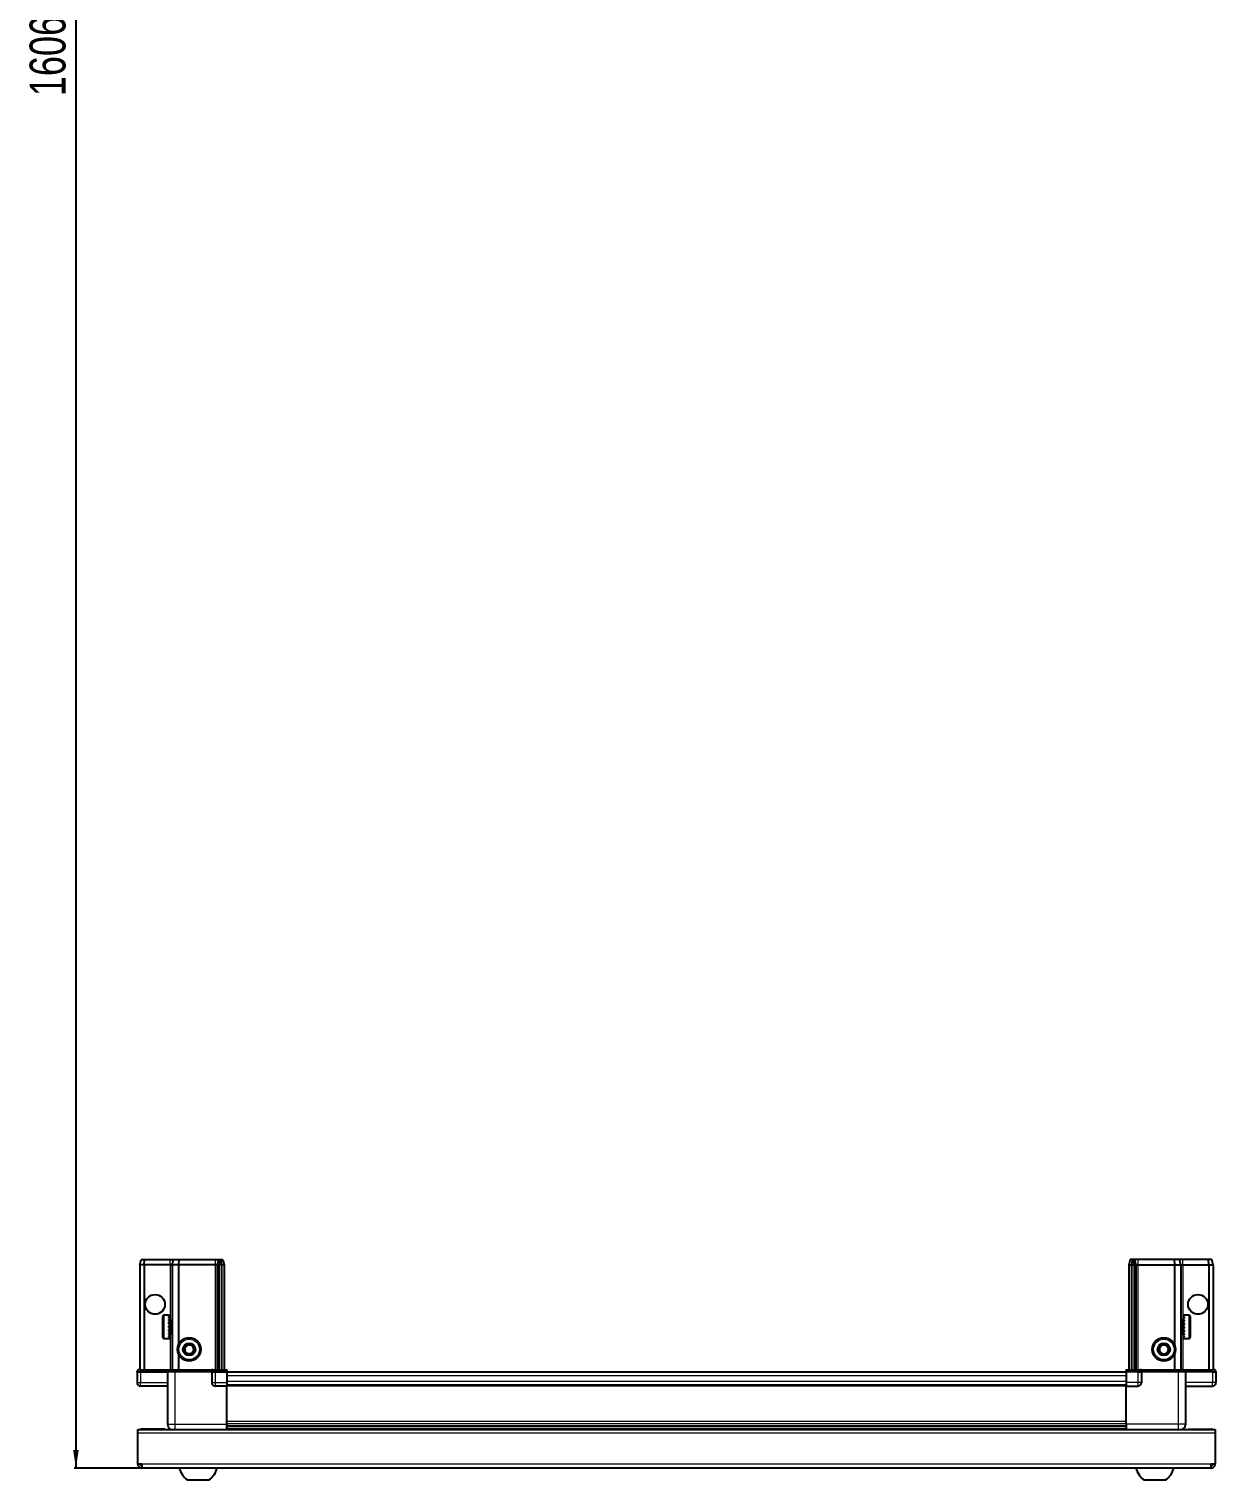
# Model space of a CAD drawing. Header units: millimetres. Extents: x 899 to 4127, y -576 to 1912.
# Drawn here: x 963 to 1623, y -576 to 231 of the extents above; entities that cross this region are included whole.
import ezdxf

# ---------------------------------------------------------------- set-up
doc = ezdxf.new("R2010")
doc.units = ezdxf.units.MM
doc.layers.add('FORMAT', color=7, linetype='Continuous')
doc.styles.add('SLDTEXTSTYLE0', font='TXT', dxfattribs={"width": 0.75})
doc.dimstyles.new('SLDDIMSTYLE0', dxfattribs={"dimtxt": 20, "dimasz": 10, "dimexe": 0, "dimexo": 0.0625, "dimgap": 5, "dimtad": 2, "dimdec": 1, "dimrnd": 1e-09, "dimzin": 12, "dimdsep": 46, "dimtxsty": 'SLDTEXTSTYLE0', "dimsah": 1, "dimcen": 0.09, "dimadec": 0, "dimazin": 3, "dimtfac": 1, "dimtofl": 0, "dimtmove": 0, "dimatfit": 3, "dimfxl": 0, "dimfrac": 2, "dimtolj": 1, "dimtzin": 12, "dimarcsym": 0})

# ---------------------------------------------------------------- blocks, each defined once
blk = doc.blocks.new('_D_8')
at = {"layer": 'FORMAT'}
for p, q in [((1108.46, 1037.38), (988.47, 1037.38)), ((989.47, 1037.38), (989.47, -569.32)), ((1026.06, -569.32), (988.47, -569.32))]:
    blk.add_line(p, q, dxfattribs=at)
for points in [[(989.47, 1037.38), (987.93, 1027.38), (991.01, 1027.38)], [(989.47, -569.32), (991.01, -559.32), (987.93, -559.32)]]:
    blk.add_solid(points, dxfattribs=at)
at = {"layer": 'FORMAT', "insert": (963.69, 193.39), "char_height": 20, "attachment_point": 1, "rotation": 90, "style": 'SLDTEXTSTYLE0'}
blk.add_mtext('1606,7', dxfattribs=at)

msp = doc.modelspace()

# ---------------------------------------------------------------- linework, layer by layer
at = {"color": 7, "linetype": 'Continuous', "lineweight": 25}
for p, q in [((1024.97, -456.32), (1025.77, -453.32)), ((1027.47, -456.32), (1024.97, -456.32)), ((1024.97, -456.32), (1024.97, -514.62)), ((1025.77, -453.32), (1027.63, -453.32)), ((1027.47, -456.32), (1027.63, -453.32)), ((1041.97, -456.32), (1027.47, -456.32)), ((1027.47, -456.32), (1027.47, -514.62)), ((1027.63, -453.32), (1041.97, -453.32)), ((1041.97, -453.32), (1043.77, -453.32)), ((1042.97, -456.32), (1041.97, -456.32)), ((1042.97, -456.32), (1043.77, -453.32)), ((1046.47, -456.32), (1042.97, -456.32)), ((1042.97, -456.32), (1042.97, -514.62)), ((1043.77, -453.32), (1046.8, -453.32)), ((1046.8, -453.32), (1046.47, -456.32)), ((1046.47, -456.32), (1046.47, -500.82)), ((1066.97, -456.32), (1046.47, -456.32)), ((1046.8, -453.32), (1066.97, -453.32)), ((1066.97, -453.32), (1068.77, -453.32)), ((1067.97, -456.32), (1066.97, -456.32)), ((1068.77, -453.32), (1067.97, -456.32)), ((1068.97, -456.32), (1067.97, -456.32)), ((1067.97, -456.32), (1067.97, -514.62)), ((1068.77, -453.32), (1069.51, -453.32)), ((1069.51, -453.32), (1068.97, -456.32)), ((1070.47, -456.32), (1068.97, -456.32)), ((1068.97, -456.32), (1068.97, -514.62)), ((1069.51, -453.32), (1070.02, -453.32)), ((1070.02, -453.32), (1071.17, -453.32)), ((1070.02, -453.32), (1070.47, -456.32)), ((1070.47, -456.32), (1070.47, -514.62)), ((1071.97, -456.32), (1070.47, -456.32)), ((1071.17, -453.32), (1071.97, -456.32)), ((1071.97, -456.32), (1071.97, -514.62)), ((1575.77, -453.32), (1574.97, -456.32)), ((1574.97, -456.32), (1576.47, -456.32)), ((1574.97, -456.32), (1574.97, -514.62)), ((1576.93, -453.32), (1575.77, -453.32)), ((1576.93, -453.32), (1576.47, -456.32)), ((1576.47, -456.32), (1577.97, -456.32)), ((1576.47, -456.32), (1576.47, -514.62)), ((1577.43, -453.32), (1576.93, -453.32)), ((1577.43, -453.32), (1577.97, -456.32)), ((1578.17, -453.32), (1577.43, -453.32)), ((1577.97, -456.32), (1578.97, -456.32)), ((1577.97, -456.32), (1577.97, -514.62)), ((1578.17, -453.32), (1578.97, -456.32)), ((1579.97, -453.32), (1578.17, -453.32)), ((1578.97, -456.32), (1578.97, -514.62)), ((1578.97, -456.32), (1579.97, -456.32)), ((1600.14, -453.32), (1579.97, -453.32)), ((1579.97, -456.32), (1600.47, -456.32)), ((1600.14, -453.32), (1600.47, -456.32)), ((1603.17, -453.32), (1600.14, -453.32)), ((1600.47, -456.32), (1600.47, -500.82)), ((1600.47, -456.32), (1603.97, -456.32)), ((1603.97, -456.32), (1603.17, -453.32)), ((1604.97, -453.32), (1603.17, -453.32)), ((1603.97, -456.32), (1603.97, -514.62)), ((1603.97, -456.32), (1604.97, -456.32)), ((1619.32, -453.32), (1604.97, -453.32)), ((1604.97, -456.32), (1619.47, -456.32)), ((1619.47, -456.32), (1619.32, -453.32)), ((1621.17, -453.32), (1619.32, -453.32)), ((1619.47, -456.32), (1619.47, -514.62)), ((1619.47, -456.32), (1621.97, -456.32)), ((1621.97, -456.32), (1621.17, -453.32)), ((1621.97, -456.32), (1621.97, -514.62)), ((1037.77, -496.52), (1037.77, -485.12)), ((1040.97, -484.32), (1038.57, -484.32)), ((1040.97, -484.32), (1040.97, -484.33)), ((1040.97, -484.33), (1041.47, -484.33)), ((1040.97, -484.52), (1041.47, -484.52)), ((1040.97, -484.52), (1040.97, -484.73)), ((1040.97, -484.73), (1041.47, -484.73)), ((1040.97, -485.31), (1041.47, -485.31)), ((1040.97, -485.31), (1040.97, -485.74)), ((1040.97, -485.74), (1041.47, -485.74)), ((1040.97, -486.64), (1041.47, -486.64)), ((1040.97, -486.64), (1040.97, -487.24)), ((1040.97, -487.24), (1041.47, -487.24)), ((1040.97, -488.39), (1041.47, -488.39)), ((1040.97, -488.39), (1040.97, -489.09)), ((1040.97, -489.09), (1041.47, -489.09)), ((1040.97, -490.37), (1041.47, -490.37)), ((1040.97, -490.37), (1040.97, -491.11)), ((1040.97, -490.52), (1041.47, -490.52)), ((1040.97, -491.02), (1041.47, -491.02)), ((1040.97, -491.11), (1041.47, -491.11)), ((1041.47, -484.52), (1041.47, -484.33)), ((1041.47, -484.73), (1041.47, -484.52)), ((1041.47, -485.31), (1041.47, -484.73)), ((1041.47, -485.74), (1041.47, -485.31)), ((1041.47, -486.64), (1041.47, -485.74)), ((1041.57, -486.42), (1041.47, -486.42)), ((1041.47, -487.24), (1041.47, -486.64)), ((1041.47, -488.39), (1041.47, -487.24)), ((1041.47, -489.09), (1041.47, -488.39)), ((1041.47, -490.37), (1041.47, -489.09)), ((1041.47, -490.52), (1041.47, -490.37)), ((1041.47, -491.11), (1041.47, -491.02)), ((1041.47, -492.4), (1041.47, -491.11)), ((1041.57, -495.22), (1041.57, -486.42)), ((1042.45, -487.51), (1041.97, -486.82)), ((1041.97, -494.82), (1041.97, -486.82)), ((1042.94, -486.82), (1042.45, -487.51)), ((1042.45, -494.13), (1042.45, -487.51)), ((1042.97, -486.82), (1042.94, -486.82)), ((1042.94, -494.82), (1042.94, -486.82)), ((1604, -486.82), (1603.97, -486.82)), ((1604.49, -487.51), (1604, -486.82)), ((1604, -486.82), (1604, -494.82)), ((1604.97, -486.82), (1604.49, -487.51)), ((1604.49, -487.51), (1604.49, -494.13)), ((1604.97, -486.82), (1604.97, -494.82)), ((1605.47, -486.42), (1605.37, -486.42)), ((1605.37, -486.42), (1605.37, -495.22)), ((1608.37, -484.32), (1605.47, -484.32)), ((1605.97, -484.32), (1605.47, -484.32)), ((1605.47, -484.32), (1605.47, -484.37)), ((1605.47, -484.37), (1605.47, -484.66)), ((1605.97, -484.37), (1605.47, -484.37)), ((1605.97, -484.66), (1605.47, -484.66)), ((1605.47, -484.66), (1605.47, -484.93)), ((1605.97, -484.93), (1605.47, -484.93)), ((1605.47, -484.93), (1605.47, -485.59)), ((1605.97, -485.59), (1605.47, -485.59)), ((1605.47, -485.59), (1605.47, -486.07)), ((1605.47, -486.07), (1605.47, -487.04)), ((1605.97, -486.07), (1605.47, -486.07)), ((1605.97, -487.04), (1605.47, -487.04)), ((1605.47, -487.04), (1605.47, -487.67)), ((1605.47, -487.67), (1605.47, -488.86)), ((1605.97, -487.67), (1605.47, -487.67)), ((1605.97, -488.86), (1605.47, -488.86)), ((1605.47, -488.86), (1605.47, -489.49)), ((1605.97, -489.49), (1605.47, -489.49)), ((1605.47, -489.58), (1605.47, -490.87)), ((1605.97, -489.58), (1605.47, -489.58)), ((1605.97, -490.87), (1605.47, -490.87)), ((1605.97, -491.36), (1605.47, -491.36)), ((1605.47, -491.36), (1605.47, -491.61)), ((1605.47, -491.61), (1605.47, -492.88)), ((1605.97, -491.61), (1605.47, -491.61)), ((1605.97, -484.37), (1605.97, -484.32)), ((1605.97, -484.93), (1605.97, -484.66)), ((1605.97, -486.07), (1605.97, -485.59)), ((1605.97, -487.67), (1605.97, -487.04)), ((1605.97, -489.58), (1605.97, -488.86)), ((1605.97, -491.61), (1605.97, -490.87)), ((1609.17, -485.12), (1609.17, -496.52)), ((1038.57, -497.32), (1040.97, -497.32)), ((1040.97, -492.4), (1041.47, -492.4)), ((1040.97, -492.4), (1040.97, -493.1)), ((1040.97, -493.1), (1041.47, -493.1)), ((1040.97, -494.27), (1041.47, -494.27)), ((1040.97, -494.27), (1040.97, -494.87)), ((1040.97, -494.87), (1041.47, -494.87)), ((1040.97, -495.8), (1041.47, -495.8)), ((1040.97, -495.8), (1040.97, -496.24)), ((1040.97, -496.24), (1041.47, -496.24)), ((1040.97, -496.85), (1041.47, -496.85)), ((1040.97, -496.85), (1040.97, -497.09)), ((1040.97, -497.09), (1041.47, -497.09)), ((1040.97, -497.31), (1041.47, -497.31)), ((1040.97, -497.31), (1040.97, -497.32)), ((1040.97, -497.32), (1041.47, -497.32)), ((1041.47, -493.1), (1041.47, -492.4)), ((1041.47, -494.27), (1041.47, -493.1)), ((1041.47, -494.87), (1041.47, -494.27)), ((1041.47, -495.8), (1041.47, -494.87)), ((1041.47, -495.22), (1041.57, -495.22)), ((1041.47, -496.24), (1041.47, -495.8)), ((1041.47, -496.85), (1041.47, -496.24)), ((1041.47, -497.09), (1041.47, -496.85)), ((1041.47, -497.31), (1041.47, -497.09)), ((1041.47, -497.32), (1041.47, -497.31)), ((1041.97, -494.82), (1042.45, -494.13)), ((1042.45, -494.13), (1042.94, -494.82)), ((1042.94, -494.82), (1042.97, -494.82)), ((1603.97, -494.82), (1604, -494.82)), ((1604, -494.82), (1604.49, -494.13)), ((1604.49, -494.13), (1604.97, -494.82)), ((1605.37, -495.22), (1605.47, -495.22)), ((1605.97, -492.88), (1605.47, -492.88)), ((1605.47, -492.88), (1605.47, -493.56)), ((1605.47, -493.56), (1605.47, -494.68)), ((1605.97, -493.56), (1605.47, -493.56)), ((1605.97, -494.68), (1605.47, -494.68)), ((1605.47, -494.68), (1605.47, -495.25)), ((1605.47, -495.25), (1605.47, -496.11)), ((1605.97, -495.25), (1605.47, -495.25)), ((1605.97, -496.11), (1605.47, -496.11)), ((1605.47, -496.11), (1605.47, -496.51)), ((1605.47, -496.51), (1605.47, -497.02)), ((1605.97, -496.51), (1605.47, -496.51)), ((1605.97, -497.02), (1605.47, -497.02)), ((1605.47, -497.02), (1605.47, -497.2)), ((1605.47, -497.2), (1605.47, -497.32)), ((1605.97, -497.2), (1605.47, -497.2)), ((1605.47, -497.32), (1608.37, -497.32)), ((1605.97, -493.56), (1605.97, -492.88)), ((1605.97, -495.25), (1605.97, -494.68)), ((1605.97, -496.51), (1605.97, -496.11)), ((1605.97, -497.2), (1605.97, -497.02)), ((1046.47, -505.82), (1046.47, -514.62)), ((1600.47, -505.82), (1600.47, -514.62)), ((1023.97, -514.62), (1023.47, -515.49)), ((1023.47, -515.82), (1023.47, -515.49)), ((1023.47, -515.82), (1025.47, -515.82)), ((1023.47, -515.82), (1023.47, -521.82)), ((1025.47, -514.62), (1023.97, -514.62)), ((1025.47, -514.62), (1040.27, -514.62)), ((1040.27, -515.82), (1025.47, -515.82)), ((1025.47, -515.82), (1040.27, -515.82)), ((1040.27, -514.62), (1040.47, -514.62)), ((1040.47, -515.82), (1040.27, -515.82)), ((1040.47, -515.82), (1040.47, -514.62)), ((1040.47, -514.62), (1044.47, -514.62)), ((1044.47, -515.82), (1040.47, -515.82)), ((1040.47, -515.82), (1040.47, -544.82)), ((1044.47, -514.62), (1064.77, -514.62)), ((1064.77, -515.82), (1044.47, -515.82)), ((1064.77, -514.62), (1064.97, -514.62)), ((1064.97, -515.82), (1064.77, -515.82)), ((1064.97, -515.82), (1064.97, -514.62)), ((1065.65, -514.62), (1064.97, -514.62)), ((1064.97, -515.82), (1066.97, -515.82)), ((1064.97, -515.82), (1064.97, -521.82)), ((1065.65, -514.62), (1073.47, -514.62)), ((1073.47, -515.49), (1066.97, -515.49)), ((1073.47, -515.82), (1066.97, -515.82)), ((1066.97, -515.82), (1073.47, -515.82)), ((1073.47, -514.62), (1073.47, -515.49)), ((1073.47, -515.49), (1073.47, -515.49)), ((1073.47, -515.82), (1073.47, -515.49)), ((1073.47, -515.82), (1073.47, -515.82)), ((1073.47, -515.82), (1073.47, -521.82)), ((1573.47, -515.97), (1073.47, -515.97)), ((1573.47, -514.62), (1581.29, -514.62)), ((1573.47, -515.49), (1573.47, -514.62)), ((1573.47, -515.82), (1573.47, -515.49)), ((1579.97, -515.49), (1573.47, -515.49)), ((1579.97, -515.82), (1573.47, -515.82)), ((1573.47, -515.82), (1573.47, -521.82)), ((1579.97, -515.82), (1581.97, -515.82)), ((1581.97, -515.82), (1579.97, -515.82)), ((1581.97, -514.62), (1581.29, -514.62)), ((1581.97, -515.82), (1581.97, -514.62)), ((1581.97, -514.62), (1582.17, -514.62)), ((1582.17, -515.82), (1581.97, -515.82)), ((1581.97, -515.82), (1581.97, -521.82)), ((1582.17, -514.62), (1602.47, -514.62)), ((1602.47, -515.82), (1582.17, -515.82)), ((1602.47, -514.62), (1606.47, -514.62)), ((1606.47, -515.82), (1602.47, -515.82)), ((1606.47, -515.82), (1606.47, -514.62)), ((1606.47, -514.62), (1606.67, -514.62)), ((1606.67, -515.82), (1606.47, -515.82)), ((1606.47, -515.82), (1606.47, -544.82)), ((1606.67, -514.62), (1621.47, -514.62)), ((1621.47, -515.82), (1606.67, -515.82)), ((1622.97, -514.62), (1621.47, -514.62)), ((1621.47, -515.82), (1623.47, -515.82)), ((1623.47, -515.49), (1622.97, -514.62)), ((1623.47, -515.49), (1622.97, -514.62)), ((1623.47, -515.82), (1623.47, -515.49)), ((1623.47, -515.82), (1623.47, -515.49)), ((1623.47, -515.82), (1623.47, -515.82)), ((1623.47, -515.82), (1623.47, -521.82)), ((1040.47, -523.82), (1025.47, -523.82)), ((1073.47, -523.82), (1066.97, -523.82)), ((1073.47, -521.82), (1073.47, -523.82)), ((1573.47, -523.17), (1073.47, -523.17)), ((1073.47, -544.82), (1073.47, -523.82)), ((1573.47, -521.82), (1573.47, -523.82)), ((1573.47, -523.82), (1579.97, -523.82)), ((1573.47, -544.82), (1573.47, -523.82)), ((1606.47, -523.82), (1621.47, -523.82)), ((1023.97, -547.82), (1622.97, -547.82)), ((1023.97, -549.92), (1023.97, -547.82)), ((1038.97, -547.72), (1026.07, -547.72)), ((1038.97, -547.72), (1038.97, -547.82)), ((1073.32, -547.82), (1073.32, -544.82)), ((1073.47, -545.85), (1573.47, -545.85)), ((1073.47, -545.88), (1573.47, -545.88)), ((1097.35, -547.67), (1073.47, -547.67)), ((1091.97, -547.82), (1091.97, -547.67)), ((1092.01, -547.82), (1092.01, -547.67)), ((1092.28, -547.82), (1092.28, -547.67)), ((1092.54, -547.82), (1092.54, -547.67)), ((1093.19, -547.82), (1093.19, -547.67)), ((1093.66, -547.82), (1093.66, -547.67)), ((1094.62, -547.82), (1094.62, -547.67)), ((1095.24, -547.82), (1095.24, -547.67)), ((1096.43, -547.82), (1096.43, -547.67)), ((1097.09, -547.82), (1097.09, -547.67)), ((1097.14, -547.82), (1097.14, -547.67)), ((1098.44, -547.67), (1097.35, -547.67)), ((1099.17, -547.67), (1098.44, -547.67)), ((1098.44, -547.82), (1098.44, -547.67)), ((1098.44, -547.67), (1098.44, -547.67)), ((1098.45, -547.82), (1098.45, -547.67)), ((1098.95, -547.82), (1098.95, -547.67)), ((1099.17, -547.82), (1099.17, -547.67)), ((1099.59, -547.67), (1099.17, -547.67)), ((1099.17, -547.67), (1099.17, -547.67)), ((1547.35, -547.67), (1099.59, -547.67)), ((1100.45, -547.82), (1100.45, -547.67)), ((1101.14, -547.82), (1101.14, -547.67)), ((1102.26, -547.82), (1102.26, -547.67)), ((1102.84, -547.82), (1102.84, -547.67)), ((1103.71, -547.82), (1103.71, -547.67)), ((1104.11, -547.82), (1104.11, -547.67)), ((1104.64, -547.82), (1104.64, -547.67)), ((1104.83, -547.82), (1104.83, -547.67)), ((1104.97, -547.82), (1104.97, -547.67)), ((1541.97, -547.82), (1541.97, -547.67)), ((1542.14, -547.82), (1542.14, -547.67)), ((1542.35, -547.82), (1542.35, -547.67)), ((1542.91, -547.82), (1542.91, -547.67)), ((1543.33, -547.82), (1543.33, -547.67)), ((1544.23, -547.82), (1544.23, -547.67)), ((1544.82, -547.82), (1544.82, -547.67)), ((1545.96, -547.82), (1545.96, -547.67)), ((1546.66, -547.82), (1546.66, -547.67)), ((1547.93, -547.67), (1547.35, -547.67)), ((1547.93, -547.82), (1547.93, -547.67)), ((1547.94, -547.67), (1547.93, -547.67)), ((1548.67, -547.67), (1547.94, -547.67)), ((1548.11, -547.82), (1548.11, -547.67)), ((1548.61, -547.82), (1548.61, -547.67)), ((1548.67, -547.82), (1548.67, -547.67)), ((1549.59, -547.67), (1548.67, -547.67)), ((1548.67, -547.67), (1548.67, -547.67)), ((1573.47, -547.67), (1549.59, -547.67)), ((1549.96, -547.82), (1549.96, -547.67)), ((1550.67, -547.82), (1550.67, -547.67)), ((1551.84, -547.82), (1551.84, -547.67)), ((1552.45, -547.82), (1552.45, -547.67)), ((1553.4, -547.82), (1553.4, -547.67)), ((1553.85, -547.82), (1553.85, -547.67)), ((1554.47, -547.82), (1554.47, -547.67)), ((1554.71, -547.82), (1554.71, -547.67)), ((1554.95, -547.82), (1554.95, -547.67)), ((1554.97, -547.82), (1554.97, -547.67)), ((1607.97, -547.72), (1607.97, -547.82)), ((1607.97, -547.72), (1620.87, -547.72)), ((1622.97, -547.82), (1622.97, -549.92)), ((1023.97, -567.22), (1023.97, -549.92)), ((1622.97, -549.92), (1622.97, -567.22)), ((1026.07, -567.22), (1023.97, -567.22)), ((1026.07, -567.22), (1026.07, -569.32)), ((1620.87, -569.32), (1026.07, -569.32)), ((1622.97, -567.22), (1620.87, -567.22)), ((1620.87, -569.32), (1620.87, -567.22)), ((1051.47, -575.92), (1063.47, -575.92)), ((1583.47, -575.92), (1595.47, -575.92))]:
    msp.add_line(p, q, dxfattribs=at)
at = {"color": 8, "linetype": 'Continuous', "lineweight": 18}
for p, q in [((1041.97, -456.32), (1041.97, -453.32)), ((1041.97, -456.32), (1041.97, -486.82)), ((1066.97, -453.32), (1066.97, -456.32)), ((1066.97, -456.32), (1066.97, -514.62)), ((1579.97, -453.32), (1579.97, -456.32)), ((1579.97, -456.32), (1579.97, -514.62)), ((1604.97, -456.32), (1604.97, -453.32)), ((1604.97, -456.32), (1604.97, -486.82)), ((1038.57, -497.32), (1038.57, -484.32)), ((1608.37, -484.32), (1608.37, -497.32)), ((1041.97, -494.82), (1041.97, -514.62)), ((1604.97, -494.82), (1604.97, -514.62)), ((1025.47, -515.82), (1025.47, -514.62)), ((1025.47, -515.82), (1025.47, -521.82)), ((1040.27, -515.82), (1040.27, -514.62)), ((1044.47, -515.82), (1044.47, -514.62)), ((1044.47, -515.82), (1044.47, -544.82)), ((1064.77, -515.82), (1064.77, -514.62)), ((1066.97, -515.82), (1066.97, -515.49)), ((1066.97, -515.82), (1066.97, -521.82)), ((1073.47, -515.82), (1073.47, -515.49)), ((1579.97, -515.82), (1579.97, -515.49)), ((1579.97, -515.82), (1579.97, -521.82)), ((1582.17, -514.62), (1582.17, -515.82)), ((1602.47, -515.82), (1602.47, -514.62)), ((1602.47, -515.82), (1602.47, -544.82)), ((1606.67, -514.62), (1606.67, -515.82)), ((1621.47, -515.82), (1621.47, -514.62)), ((1621.47, -515.82), (1621.47, -521.82)), ((1023.47, -521.82), (1025.47, -521.82)), ((1025.47, -521.82), (1040.47, -521.82)), ((1025.47, -523.82), (1025.47, -521.82)), ((1064.97, -521.82), (1066.97, -521.82)), ((1066.97, -521.82), (1073.47, -521.82)), ((1066.97, -521.82), (1066.97, -523.82)), ((1573.47, -517.97), (1073.47, -517.97)), ((1573.47, -521.17), (1073.47, -521.17)), ((1573.47, -523.82), (1073.47, -523.82)), ((1579.97, -521.82), (1573.47, -521.82)), ((1579.97, -521.82), (1579.97, -523.82)), ((1581.97, -521.82), (1579.97, -521.82)), ((1621.47, -521.82), (1606.47, -521.82)), ((1623.47, -521.82), (1621.47, -521.82)), ((1621.47, -523.82), (1621.47, -521.82)), ((1026.07, -547.82), (1026.07, -547.72)), ((1044.47, -544.82), (1073.47, -544.82)), ((1073.47, -543.23), (1573.47, -543.23)), ((1573.47, -544.64), (1073.47, -544.64)), ((1073.47, -547.09), (1573.47, -547.09)), ((1602.47, -544.82), (1573.47, -544.82)), ((1620.87, -547.82), (1620.87, -547.72)), ((1622.97, -549.92), (1023.97, -549.92)), ((1620.87, -567.22), (1026.07, -567.22))]:
    msp.add_line(p, q, dxfattribs=at)
at = {"color": 7, "linetype": 'Continuous', "lineweight": 25, "flags": 128}
for points in [[(1026.07, -547.72), (1025.66, -547.76), (1025.43, -547.82)], [(1621.51, -547.82), (1621.28, -547.76), (1620.87, -547.72)]]:
    msp.add_lwpolyline(points, dxfattribs=at)
at = {"color": 7, "linetype": 'Continuous', "lineweight": 25}
for centre, radius in [((1033.47, -478.32), 5.5), ((1613.47, -478.32), 5.5), ((1052.47, -503.32), 6.5), ((1052.47, -503.32), 3.46), ((1594.47, -503.32), 6.5), ((1594.47, -503.32), 3.46)]:
    msp.add_circle(centre, radius, dxfattribs=at)
at = {"color": 8, "linetype": 'Continuous', "lineweight": 18}
for centre in [(1052.47, -503.32), (1594.47, -503.32)]:
    msp.add_circle(centre, 5.7, dxfattribs=at)
at = {"color": 7, "linetype": 'Continuous', "lineweight": 25}
for centre, radius, start, end in [((1038.57, -485.12), 0.8, 90, 180), ((1041.97, -486.42), 0.4, 180, 270), ((1604.97, -486.42), 0.4, 270, 0), ((1608.37, -485.12), 0.8, 360, 90), ((1038.57, -496.52), 0.8, 180, 270), ((1041.97, -495.22), 0.4, 90, 180), ((1604.97, -495.22), 0.4, 360, 90), ((1608.37, -496.52), 0.8, 270, 0), ((1052.47, -503.32), 2.5, 147.37605, 207.37605), ((1052.47, -503.32), 2.5, 207.37605, 267.37605), ((1052.47, -503.32), 2.5, 87.37605, 147.37605), ((1052.47, -503.32), 2.5, 267.37605, 327.37605), ((1052.47, -503.32), 2.5, 27.37605, 87.37605), ((1052.47, -503.32), 2.5, 327.37605, 27.37605), ((1594.47, -503.32), 2.5, 134.67671, 194.67671), ((1594.47, -503.32), 2.5, 194.67671, 254.67671), ((1594.47, -503.32), 2.5, 74.67671, 134.67671), ((1594.47, -503.32), 2.5, 254.67671, 314.67671), ((1594.47, -503.32), 2.5, 14.67671, 74.67671), ((1594.47, -503.32), 2.5, 314.67671, 14.67671), ((1025.47, -521.82), 2, 180, 270), ((1066.97, -521.82), 2, 180, 270), ((1579.97, -521.82), 2, 270, 0), ((1621.47, -521.82), 2, 270, 0), ((1026.07, -567.22), 2.1, 180, 270), ((1026.07, -567.22), 0.6, 180, 270), ((1058.5, -566.3), 11.91, 194.70035, 233.8734), ((1056.45, -566.3), 11.91, 306.1266, 345.29965), ((1590.5, -566.3), 11.91, 194.70035, 233.8734), ((1588.45, -566.3), 11.91, 306.1266, 345.29965), ((1620.87, -567.22), 2.1, 270, 0), ((1620.87, -567.22), 0.6, 270, 0)]:
    msp.add_arc(centre, radius, start, end, dxfattribs=at)
for centre, start_param, end_param in [((1066.97, -512.02), 2.418858, 3.141593), ((1579.97, -512.02), 3.141593, 3.864327)]:
    msp.add_ellipse(centre, major_axis=(0, 3.46), ratio=0.57735, start_param=start_param, end_param=end_param, dxfattribs=at)
for points, knots in [([(1049.59, -503.19), (1049.86, -502.76), (1050.39, -501.94), (1050.9, -501.14), (1051.14, -500.76)], [0, 0, 0, 0, 0.5346859, 1, 1, 1, 1]), ([(1050.91, -505.75), (1050.86, -505.64), (1050.58, -505.11), (1050.12, -504.23), (1049.75, -503.5), (1049.59, -503.19)], [0, 0, 0, 0, 0.133125, 0.637099, 1, 1, 1, 1]), ([(1053.8, -505.89), (1053.28, -505.86), (1052.32, -505.82), (1051.36, -505.77), (1050.91, -505.75)], [0, 0, 0, 0, 0.534686, 1, 1, 1, 1]), ([(1051.14, -500.76), (1051.66, -500.78), (1052.62, -500.83), (1053.58, -500.87), (1054.03, -500.89)], [0, 0, 0, 0, 0.5346859, 1, 1, 1, 1]), ([(1055.35, -503.45), (1055.08, -503.89), (1054.56, -504.7), (1054.04, -505.51), (1053.8, -505.89)], [0, 0, 0, 0, 0.5346859, 1, 1, 1, 1]), ([(1054.03, -500.89), (1054.19, -501.2), (1054.56, -501.93), (1055.02, -502.81), (1055.3, -503.34), (1055.35, -503.45)], [0, 0, 0, 0, 0.362901, 0.866875, 1, 1, 1, 1]), ([(1591.69, -502.56), (1592.05, -502.2), (1592.74, -501.52), (1593.42, -500.84), (1593.74, -500.53)], [0, 0, 0, 0, 0.534686, 1, 1, 1, 1]), ([(1592.42, -505.35), (1592.33, -505.02), (1592.12, -504.22), (1591.87, -503.26), (1591.72, -502.68), (1591.69, -502.56)], [0, 0, 0, 0, 0.362901, 0.866875, 1, 1, 1, 1]), ([(1595.2, -506.12), (1594.7, -505.98), (1593.77, -505.72), (1592.85, -505.47), (1592.42, -505.35)], [0, 0, 0, 0, 0.5346859, 1, 1, 1, 1]), ([(1593.74, -500.53), (1594.24, -500.67), (1595.17, -500.92), (1596.09, -501.17), (1596.52, -501.29)], [0, 0, 0, 0, 0.534686, 1, 1, 1, 1]), ([(1597.25, -504.09), (1596.89, -504.45), (1596.2, -505.13), (1595.52, -505.8), (1595.2, -506.12)], [0, 0, 0, 0, 0.534686, 1, 1, 1, 1]), ([(1596.52, -501.29), (1596.56, -501.41), (1596.71, -501.99), (1596.96, -502.96), (1597.17, -503.75), (1597.25, -504.09)], [0, 0, 0, 0, 0.133125, 0.637099, 1, 1, 1, 1]), ([(1040.47, -544.82), (1040.52, -545.26), (1040.59, -545.94), (1041.02, -546.76), (1041.48, -547.31), (1041.88, -547.67), (1042.15, -547.8), (1042.19, -547.82)], [0, 0, 0, 0, 0.363018, 0.558438, 0.758004, 0.95757, 1, 1, 1, 1]), ([(1073.47, -544.82), (1073.47, -545.22), (1073.47, -546.01), (1073.47, -547.03), (1073.47, -547.66), (1073.47, -547.81), (1073.47, -547.82)], [0, 0, 0, 0, 0.32552, 0.65104, 0.97656, 1, 1, 1, 1]), ([(1573.47, -544.82), (1573.47, -545.22), (1573.47, -546.01), (1573.47, -547.03), (1573.47, -547.66), (1573.47, -547.81), (1573.47, -547.82)], [0, 0, 0, 0, 0.3255201, 0.6510403, 0.9765604, 1, 1, 1, 1]), ([(1606.47, -544.82), (1606.42, -545.26), (1606.35, -545.94), (1605.92, -546.76), (1605.46, -547.31), (1605.06, -547.67), (1604.8, -547.8), (1604.75, -547.82)], [0, 0, 0, 0, 0.363018, 0.558438, 0.758004, 0.95757, 1, 1, 1, 1])]:
    msp.add_open_spline(points, degree=3, knots=knots, dxfattribs=at)
at = {"color": 8, "linetype": 'Continuous', "lineweight": 18}
for points in [[(1040.47, -544.82), (1040.53, -544.82), (1040.65, -544.82), (1041.58, -544.82), (1042.9, -544.82), (1043.95, -544.82), (1044.47, -544.82)], [(1606.47, -544.82), (1606.41, -544.82), (1606.29, -544.82), (1605.37, -544.82), (1604.04, -544.82), (1602.99, -544.82), (1602.47, -544.82)]]:
    msp.add_open_spline(points, degree=3, dxfattribs=at)
for points in [[(1044.47, -544.82), (1044.47, -545.26), (1044.47, -545.94), (1044.47, -546.76), (1044.47, -547.31), (1044.47, -547.67), (1044.47, -547.8), (1044.47, -547.82)], [(1602.47, -544.82), (1602.47, -545.26), (1602.47, -545.94), (1602.47, -546.76), (1602.47, -547.31), (1602.47, -547.67), (1602.47, -547.8), (1602.47, -547.82)]]:
    msp.add_open_spline(points, degree=3, knots=[0, 0, 0, 0, 0.363018, 0.558438, 0.758004, 0.95757, 1, 1, 1, 1], dxfattribs=at)

# ---------------------------------------------------------------- dimensions: what is measured, and where the dimension line sits
at = {"layer": 'FORMAT'}
dim = msp.add_linear_dim(base=(989.47, -569.32), p1=(1108.47, 1037.38), p2=(1026.07, -569.32), angle=90, dimstyle='SLDDIMSTYLE0', dxfattribs=at)
dim.commit()
dim.dimension.update_dxf_attribs({"geometry": '_D_8', "text_midpoint": (989.47, 234.03), "dimtype": 160})

doc.saveas('drawing.dxf')
